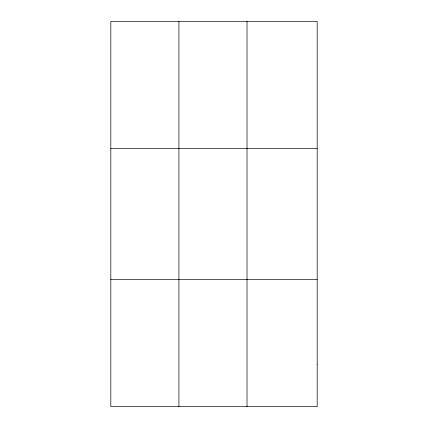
<?xml version="1.0" encoding="UTF-8"?>
<svg xmlns="http://www.w3.org/2000/svg" width="428" height="428" viewBox="0 0 428 428"><rect width="100%" height="100%" fill="white"/><g stroke="black" fill="none" stroke-linecap="round" stroke-linejoin="round"><path stroke-width="0.64" d="M178.92 21.4L178.92 406.6M247.015 21.4L247.015 406.6M110.82 148.516L317.18 148.516M110.82 279.484L317.18 279.484M317.18 364.228L317.18 406.6L110.82 406.6L110.82 21.4L317.18 21.4L317.18 364.228"/></g></svg>
